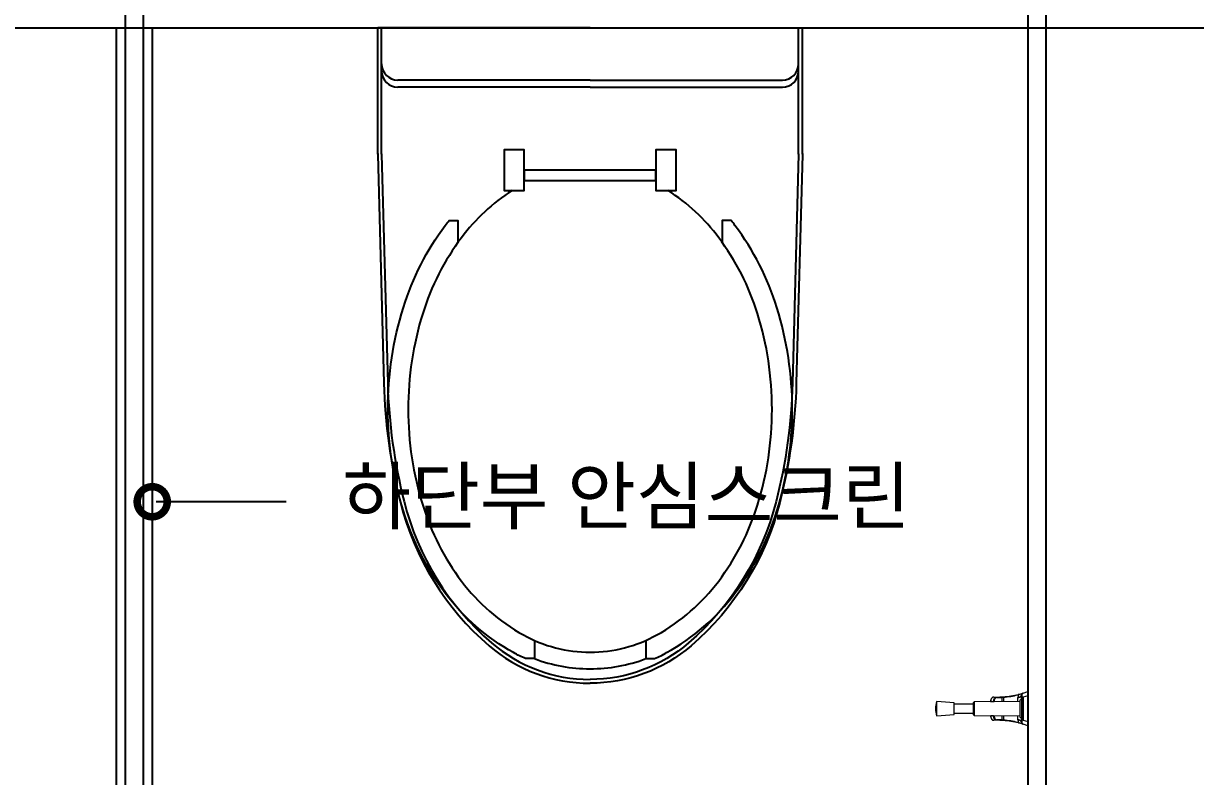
# Model space of a CAD drawing. Extents: x -255 to 8105, y -176 to 5714.
# Drawn here: x 3160 to 3809, y 3186 to 3603 of the extents above; entities that cross this region are included whole.
import ezdxf
from ezdxf.enums import TextEntityAlignment as Align

# ---------------------------------------------------------------- set-up
doc = ezdxf.new("R2010")
doc.units = 0
doc.header["$LTSCALE"] = 30
doc.layers.get('0').update_dxf_attribs({"linetype": 'CONTINUOUS'})
for name, color, linetype in [('0_toilet', 6, 'CONTINUOUS'), ('문자', 3, 'CONTINUOUS'), ('부자재', 4, 'CONTINUOUS'), ('옷걸이', 4, 'CONTINUOUS'), ('치수', 1, 'CONTINUOUS'), ('해치', 8, 'CONTINUOUS')]:
    doc.layers.add(name, color=color, linetype=linetype)
doc.styles.add('돋움', font='malgun.ttf')

# ---------------------------------------------------------------- blocks, each defined once
blk = doc.blocks.new('_DOTSMALL')
at = {"color": 0, "linetype": 'ByBlock', "const_width": 0.5}
blk.add_lwpolyline([(-0.0625, 0, 1), (0.0625, 0, 1)], format="xyb", close=True, dxfattribs=at)
blk = doc.blocks.new('A$C63EC304E')
at = {"layer": '치수', "color": 1, "xscale": 2.5, "yscale": 2.5, "zscale": 2.5, "rotation": 234.3098741996962}
blk.add_blockref('_DOTSMALL', (0.312, 0.312), dxfattribs=at)
blk = doc.blocks.new('A$C2BC9653E')
at = {"layer": '치수', "xscale": 0.3333333333333333, "yscale": 0.3333333333333333, "zscale": 0.3333333333333333}
blk.add_blockref('A$C63EC304E', (0, 0), dxfattribs=at)
blk = doc.blocks.new('A$C7FC71301')
at = {"layer": '치수', "rotation": 180}
blk.add_blockref('A$C2BC9653E', (0.208, 0.208), dxfattribs=at)
blk = doc.blocks.new('A$C4A20372B')
at = {"layer": '치수'}
blk.add_blockref('A$C7FC71301', (0, 0), dxfattribs=at)
blk = doc.blocks.new('A$C566469F5')
at = {"layer": '치수'}
blk.add_blockref('A$C4A20372B', (0, 0), dxfattribs=at)
blk = doc.blocks.new('A$C7E317CD4')
at = {"layer": '해치', "xscale": 2, "yscale": 2, "zscale": 2}
blk.add_blockref('A$C566469F5', (0, 0), dxfattribs=at)
blk = doc.blocks.new('A$C601D7F27')
at = {"layer": '치수'}
blk.add_blockref('A$C7E317CD4', (0, 0), dxfattribs=at)
blk = doc.blocks.new('UNI-01', base_point=(7634, 7239))
blk.add_line((10355.37, 10839.82), (11855.37, 10839.82))
at = {"color": 2}
for p, q in [((10845.37, 10839.82), (10845.37, 10214.82)), ((10865.37, 10839.82), (10865.37, 10214.82))]:
    blk.add_line(p, q, dxfattribs=at)
at = {"layer": '0_toilet'}
for p, q in [((10850.37, 10939.82), (10850.37, 10214.82)), ((10860.37, 10939.82), (10860.37, 10214.82)), ((11350.32, 10939.82), (11350.32, 10214.82)), ((11360.42, 10214.81), (11360.42, 10939.81))]:
    blk.add_line(p, q, dxfattribs=at)
at = {"layer": '부자재'}
for p, q in [((11107.89, 10839.82), (10990.31, 10839.82)), ((10990.31, 10769.76), (10990.31, 10839.82)), ((10992.41, 10769.76), (10992.41, 10839.82)), ((11107.89, 10839.82), (11225.47, 10839.82)), ((11223.37, 10769.76), (11223.37, 10839.82)), ((11225.47, 10769.76), (11225.47, 10839.82)), ((11107.89, 10810.84), (11001.41, 10810.84)), ((11107.89, 10810.84), (11214.37, 10810.84)), ((11107.89, 10806.89), (11001.41, 10806.89)), ((11107.89, 10806.89), (11214.37, 10806.89))]:
    blk.add_line(p, q, dxfattribs=at)
for points in [[(10990.31, 10770.1, 0.012538), (10990.31, 10769.71), (10993.7, 10642.96, 0.055395), (11002.83, 10576.91, 0.154276), (11051.94, 10497.57, 0.179504), (11107.89, 10476.82, 0.179504)], [(10992.41, 10770.05, 0.012538), (10992.41, 10769.77), (10995.8, 10643.01, 0.055395), (11004.87, 10577.43, 0.154276), (11053.31, 10499.17, 0.179504), (11107.89, 10478.92, 0.179504)], [(11225.47, 10770.1, -0.012538), (11225.47, 10769.71), (11222.09, 10642.96, -0.055395), (11212.96, 10576.91, -0.154276), (11163.85, 10497.57, -0.179504), (11107.89, 10476.82, -0.179504)], [(11223.38, 10770.05, -0.012538), (11223.37, 10769.77), (11219.99, 10643.01, -0.055395), (11210.92, 10577.43, -0.154276), (11162.48, 10499.17, -0.179504), (11107.89, 10478.92, -0.179504)], [(11064.7, 10749.7, 0.089162), (11036.65, 10723.57, 0.085733), (11015.18, 10681.51, 0.075373), (11007.14, 10628.48, 0.075373), (11015.18, 10575.46, 0.085733), (11036.65, 10533.4, 0.106084), (11070.93, 10503.55, 0.126931), (11107.89, 10494.01, 0.126931), (11144.86, 10503.55, 0.106084), (11179.14, 10533.4, 0.085733), (11200.61, 10575.46, 0.075373), (11208.65, 10628.48, 0.075373), (11200.61, 10681.51, 0.085733), (11179.14, 10723.57, 0.089162), (11151.09, 10749.7)], [(11077.04, 10500.52), (11077.04, 10490.41), (11072.14, 10490.41, -0.021185), (11065.5, 10493.73, -0.106084), (11027.67, 10526.67, -0.085733), (11004.46, 10572.13, -0.075373), (10995.92, 10628.48, -0.075373), (11004.46, 10684.83, -0.085733), (11027.67, 10730.3, -0.007337), (11029.82, 10733.08), (11034.71, 10733.08), (11034.71, 10720.92)], [(11138.75, 10500.52), (11138.75, 10490.41), (11143.64, 10490.41, 0.021185), (11150.29, 10493.73, 0.106084), (11188.12, 10526.67, 0.085733), (11211.33, 10572.13, 0.075373), (11219.87, 10628.48, 0.075373), (11211.33, 10684.83, 0.085733), (11188.12, 10730.3, 0.007337), (11185.97, 10733.08), (11181.08, 10733.08), (11181.08, 10720.92)], [(11077.04, 10490.41, 0.090214), (11107.89, 10484.8, 0.090214), (11138.75, 10490.41, 0.106084)]]:
    blk.add_lwpolyline(points, format="xyb", dxfattribs=at)
blk.add_lwpolyline([(11071.43, 10760.92), (11071.43, 10772.14), (11060.21, 10772.14), (11060.21, 10749.7), (11071.43, 10749.7), (11071.43, 10760.92), (11071.43, 10755.31), (11144.36, 10755.31), (11144.36, 10760.92), (11144.36, 10749.7), (11155.58, 10749.7), (11155.58, 10772.14), (11144.36, 10772.14), (11144.36, 10760.92), (11071.43, 10760.92), (11071.43, 10772.14)], dxfattribs=at)
for centre, start, end in [((11001.41, 10819.84), 180, 270), ((11001.41, 10815.89), 180, 270), ((11214.37, 10819.84), 270, 0), ((11214.37, 10815.89), 270, 0)]:
    blk.add_arc(centre, 9, start, end, dxfattribs=at)
at = {"layer": '옷걸이', "lineweight": 15}
for p, q in [((11347.74, 10471.37), (11347.75, 10471.37)), ((11347.75, 10471.37), (11350.32, 10472.21)), ((11347.75, 10471.37), (11347.75, 10471.37)), ((11350.32, 10472.21), (11350.32, 10469.84)), ((11309.47, 10465.96), (11299.97, 10466.71)), ((11299.97, 10458.71), (11299.97, 10466.71)), ((11309.47, 10459.46), (11309.47, 10465.96)), ((11320.32, 10465.21), (11309.47, 10465.21)), ((11320.32, 10462.71), (11320.32, 10466.21)), ((11345.82, 10466.68), (11320.57, 10466.46)), ((11320.57, 10466.46), (11320.57, 10458.96)), ((11329.73, 10467.23), (11329.69, 10466.9)), ((11329.69, 10466.9), (11329.69, 10466.64)), ((11329.69, 10466.64), (11329.69, 10466.54)), ((11329.69, 10466.64), (11329.78, 10466.64)), ((11329.8, 10467.55), (11329.73, 10467.23)), ((11329.82, 10467.23), (11329.78, 10466.73)), ((11329.78, 10466.73), (11329.78, 10466.64)), ((11329.78, 10466.64), (11329.78, 10466.54)), ((11329.9, 10467.86), (11329.8, 10467.55)), ((11329.91, 10467.63), (11329.82, 10467.23)), ((11330.02, 10468.14), (11329.9, 10467.86)), ((11330.03, 10468), (11329.91, 10467.63)), ((11330.17, 10468.39), (11330.02, 10468.14)), ((11330.2, 10468.33), (11330.03, 10468)), ((11330.33, 10468.62), (11330.17, 10468.39)), ((11330.4, 10468.62), (11330.2, 10468.33)), ((11330.52, 10468.8), (11330.33, 10468.62)), ((11330.63, 10468.85), (11330.4, 10468.62)), ((11330.72, 10468.95), (11330.52, 10468.8)), ((11330.87, 10469.01), (11330.63, 10468.85)), ((11330.94, 10469.06), (11330.72, 10468.95)), ((11331.14, 10469.11), (11330.87, 10469.01)), ((11331.16, 10469.12), (11330.94, 10469.06)), ((11331.41, 10469.14), (11331.14, 10469.11)), ((11331.39, 10469.14), (11331.16, 10469.12)), ((11331.31, 10466.63), (11331.33, 10467.05)), ((11331.31, 10466.63), (11331.66, 10466.63)), ((11331.31, 10466.56), (11331.31, 10466.63)), ((11331.33, 10467.05), (11331.4, 10467.46)), ((11331.4, 10469.14), (11331.39, 10469.14)), ((11331.4, 10467.46), (11331.51, 10467.84)), ((11331.51, 10467.84), (11331.66, 10468.19)), ((11331.66, 10468.19), (11331.84, 10468.5)), ((11331.68, 10467.01), (11331.66, 10466.63)), ((11331.66, 10466.63), (11331.66, 10466.56)), ((11331.74, 10467.38), (11331.68, 10467.01)), ((11331.84, 10467.72), (11331.74, 10467.38)), ((11331.84, 10468.5), (11332.06, 10468.75)), ((11331.98, 10468.04), (11331.84, 10467.72)), ((11332.14, 10468.31), (11331.98, 10468.04)), ((11332.06, 10468.75), (11332.3, 10468.94)), ((11332.34, 10468.54), (11332.14, 10468.31)), ((11332.3, 10468.94), (11332.56, 10469.07)), ((11332.56, 10468.71), (11332.34, 10468.54)), ((11332.56, 10469.07), (11332.91, 10469.13)), ((11332.79, 10468.83), (11332.56, 10468.71)), ((11333.1, 10468.88), (11332.79, 10468.83)), ((11336.02, 10466.6), (11336.02, 10468.98)), ((11336.77, 10469.3), (11336.77, 10469.29)), ((11336.77, 10469.29), (11336.77, 10469.28)), ((11336.77, 10469.28), (11336.77, 10469.26)), ((11336.77, 10469.26), (11336.77, 10469.23)), ((11336.77, 10469.23), (11336.77, 10469.19)), ((11336.77, 10469.19), (11336.78, 10469.15)), ((11336.78, 10469.15), (11336.78, 10469.1)), ((11336.78, 10469.1), (11336.79, 10469.05)), ((11336.79, 10469.05), (11336.79, 10466.6)), ((11344.54, 10466.96), (11344.53, 10466.67)), ((11344.61, 10468.54), (11344.54, 10466.96)), ((11344.89, 10468.97), (11345.45, 10469.03)), ((11344.91, 10470.41), (11344.91, 10468.97)), ((11344.93, 10470.41), (11344.93, 10468.97)), ((11345.82, 10467.49), (11345.82, 10457.94)), ((11346.86, 10468.46), (11346.9, 10468.74)), ((11346.9, 10468.74), (11346.94, 10468.92)), ((11346.94, 10468.92), (11346.97, 10468.93)), ((11346.99, 10470.49), (11346.95, 10470.38)), ((11346.96, 10470.43), (11346.95, 10470.38)), ((11347.03, 10470.41), (11346.95, 10470.38)), ((11346.99, 10470.54), (11346.96, 10470.45)), ((11346.96, 10470.45), (11346.96, 10470.43)), ((11346.97, 10468.93), (11347, 10468.76)), ((11347, 10468.76), (11347.02, 10468.43)), ((11347.02, 10468.43), (11347.03, 10467.96)), ((11347.06, 10470.42), (11347.03, 10470.41)), ((11347.06, 10470.42), (11347.06, 10470.42)), ((11347.06, 10470.42), (11347.06, 10455.01)), ((11347.08, 10456.43), (11347.08, 10469)), ((11347.77, 10469), (11347.08, 10469)), ((11350.32, 10469.84), (11347.77, 10469)), ((11347.77, 10469), (11347.77, 10456.43)), ((11350.32, 10469.84), (11350.32, 10455.59)), ((11299.97, 10458.71), (11309.47, 10459.46)), ((11309.47, 10460.21), (11320.32, 10460.21)), ((11320.32, 10459.21), (11320.32, 10462.71)), ((11320.57, 10458.96), (11345.82, 10458.74)), ((11329.69, 10458.89), (11329.69, 10458.78)), ((11329.69, 10458.78), (11329.78, 10458.78)), ((11329.69, 10458.78), (11329.69, 10458.73)), ((11329.69, 10458.73), (11329.71, 10458.4)), ((11329.71, 10458.4), (11329.76, 10458.07)), ((11329.76, 10458.07), (11329.83, 10457.76)), ((11329.78, 10458.88), (11329.78, 10458.78)), ((11329.78, 10458.78), (11329.8, 10458.37)), ((11329.8, 10458.37), (11329.87, 10457.96)), ((11329.87, 10457.96), (11329.98, 10457.57)), ((11331.31, 10458.8), (11331.31, 10458.87)), ((11331.31, 10458.8), (11331.66, 10458.8)), ((11331.34, 10458.26), (11331.31, 10458.8)), ((11331.42, 10457.86), (11331.34, 10458.26)), ((11331.55, 10457.48), (11331.42, 10457.86)), ((11331.66, 10458.87), (11331.66, 10458.8)), ((11331.66, 10458.8), (11331.69, 10458.31)), ((11331.69, 10458.31), (11331.77, 10457.95)), ((11331.77, 10457.95), (11331.88, 10457.61)), ((11336.02, 10456.45), (11336.02, 10458.83)), ((11336.79, 10458.82), (11336.79, 10456.38)), ((11344.53, 10458.76), (11344.55, 10458.15)), ((11344.55, 10458.15), (11344.61, 10456.89)), ((11329.83, 10457.76), (11329.94, 10457.46)), ((11329.94, 10457.46), (11330.07, 10457.18)), ((11329.98, 10457.57), (11330.13, 10457.22)), ((11330.07, 10457.18), (11330.23, 10456.94)), ((11330.13, 10457.22), (11330.32, 10456.92)), ((11330.23, 10456.94), (11330.41, 10456.72)), ((11330.32, 10456.92), (11330.53, 10456.66)), ((11330.41, 10456.72), (11330.62, 10456.55)), ((11330.53, 10456.66), (11330.77, 10456.47)), ((11330.62, 10456.55), (11330.83, 10456.42)), ((11330.77, 10456.47), (11331.03, 10456.35)), ((11330.83, 10456.42), (11331.06, 10456.33)), ((11331.03, 10456.35), (11331.35, 10456.29)), ((11331.06, 10456.33), (11331.3, 10456.29)), ((11331.3, 10456.29), (11331.33, 10456.29)), ((11331.35, 10456.29), (11331.41, 10456.28)), ((11331.71, 10457.14), (11331.55, 10457.48)), ((11331.9, 10456.85), (11331.71, 10457.14)), ((11331.88, 10457.61), (11332.02, 10457.31)), ((11332.13, 10456.61), (11331.9, 10456.85)), ((11332.02, 10457.31), (11332.2, 10457.05)), ((11332.37, 10456.44), (11332.13, 10456.61)), ((11332.2, 10457.05), (11332.4, 10456.83)), ((11332.64, 10456.33), (11332.37, 10456.44)), ((11332.4, 10456.83), (11332.62, 10456.68)), ((11332.62, 10456.68), (11332.86, 10456.58)), ((11332.91, 10456.3), (11332.64, 10456.33)), ((11332.86, 10456.58), (11333.1, 10456.55)), ((11336.77, 10456.24), (11336.78, 10456.28)), ((11336.77, 10456.2), (11336.77, 10456.24)), ((11336.77, 10456.17), (11336.77, 10456.2)), ((11336.77, 10456.15), (11336.77, 10456.17)), ((11336.77, 10456.13), (11336.77, 10456.15)), ((11336.77, 10456.13), (11336.77, 10456.13)), ((11336.78, 10456.33), (11336.79, 10456.38)), ((11336.78, 10456.28), (11336.78, 10456.33)), ((11345.47, 10456.39), (11344.89, 10456.46)), ((11344.91, 10456.46), (11344.91, 10455.02)), ((11344.92, 10455.02), (11344.92, 10455.02)), ((11344.92, 10455.02), (11344.93, 10455.02)), ((11344.93, 10456.45), (11344.93, 10455.02)), ((11345.12, 10454.78), (11345.11, 10454.78)), ((11345.11, 10454.78), (11345.11, 10454.78)), ((11346.87, 10456.86), (11346.86, 10456.98)), ((11346.92, 10456.58), (11346.87, 10456.86)), ((11346.95, 10456.48), (11346.92, 10456.58)), ((11346.98, 10456.56), (11346.95, 10456.48)), ((11346.95, 10455.04), (11346.99, 10454.93)), ((11346.95, 10455.04), (11347.03, 10455.02)), ((11346.96, 10455), (11346.95, 10455.04)), ((11346.96, 10454.98), (11346.96, 10455)), ((11346.96, 10454.98), (11346.98, 10454.92)), ((11347.01, 10456.81), (11346.98, 10456.56)), ((11346.98, 10454.92), (11346.99, 10454.88)), ((11347.03, 10457.22), (11347.01, 10456.81)), ((11347.03, 10455.02), (11347.06, 10455.01)), ((11347.06, 10455.01), (11347.06, 10455.01)), ((11347.77, 10456.43), (11347.08, 10456.43)), ((11347.75, 10454.06), (11347.74, 10454.06)), ((11350.32, 10453.21), (11347.75, 10454.06)), ((11347.75, 10454.06), (11347.75, 10454.06)), ((11347.77, 10456.43), (11350.32, 10455.59)), ((11350.32, 10455.59), (11350.32, 10453.21))]:
    blk.add_line(p, q, dxfattribs=at)
for centre, radius, start, end in [((11332.76, 10520.09), 51.15, 283.75841, 286.46904), ((11332.82, 10520.88), 51.71, 283.74931, 286.75644), ((11348.13, 10470.27), 1.16, 109.29372, 169.39421), ((11348.06, 10470.42), 1, 108.19187, 180.00628), ((11310.26, 10462.71), 11.04, 158.76069, 201.23931), ((11320.57, 10466.21), 0.25, 90.5, 180), ((11330.94, 10521.9), 55.27, 268.79267, 270.38109), ((11332.55, 10521.9), 52.77, 268.76311, 270.39042), ((11332.55, 10521.9), 52.77, 270.39042, 273.54893), ((11332.87, 10468.91), 0.227, 353.60797, 81.79126), ((11332.74, 10521.9), 53.02, 270.39042, 273.54893), ((11332.55, 10521.89), 52.76, 273.54888, 274.58645), ((11335.79, 10469), 0.23, 354.81124, 84.54256), ((11333.39, 10502.96), 34.08, 274.43326, 275.72635), ((11332.55, 10521.9), 52.77, 274.5864, 283.76829), ((11332.55, 10521.9), 53.02, 274.5864, 283.49029), ((11345, 10468.61), 0.4, 122.00917, 187.80826), ((11344.87, 10468.58), 0.271, 148.63439, 187.60531), ((11344.78, 10470.96), 2.24, 266.39085, 345.18943), ((11344.89, 10468.72), 0.248, 90.27695, 180.4119), ((11345.16, 10470.4), 0.25, 103.76166, 179.45314), ((11345.18, 10470.41), 0.247, 104.08418, 180.74148), ((11345.19, 10470.82), 1.8, 276.78644, 348.2605), ((11345.49, 10468.89), 1.44, 283.11861, 345.96551), ((10945.94, 10462.84), 401.13, 359.19679, 0.73159), ((11320.57, 10459.21), 0.25, 180, 269.5), ((11330.94, 10403.53), 55.27, 89.61891, 91.20733), ((11345.49, 10456.55), 1.43, 14.10574, 76.92454), ((11332.55, 10403.53), 52.77, 89.60958, 91.23689), ((11332.87, 10456.52), 0.227, 278.20874, 6.39203), ((11332.55, 10403.53), 52.77, 86.45107, 89.60958), ((11332.74, 10403.53), 53.02, 86.45107, 89.60958), ((11335.79, 10456.42), 0.23, 275.45744, 5.18876), ((11332.55, 10403.53), 52.77, 85.41362, 86.45105), ((11333.39, 10422.47), 34.07, 84.27357, 85.56682), ((11332.55, 10403.53), 52.77, 76.23171, 85.4136), ((11332.55, 10403.53), 53.02, 76.50971, 85.4136), ((11344.97, 10456.81), 0.376, 169.93932, 240.54556), ((11344.91, 10456.86), 0.307, 174.77864, 208.98165), ((11344.78, 10454.47), 2.24, 14.82654, 93.59318), ((11344.89, 10456.71), 0.248, 179.5881, 269.72305), ((11345.16, 10455.02), 0.25, 180.27283, 256.23947), ((11345.18, 10455.02), 0.247, 179.25852, 255.91582), ((11332.72, 10405.17), 51.33, 73.52264, 76.23766), ((11332.89, 10404.78), 51.47, 73.23764, 76.25768), ((11345.19, 10454.6), 1.81, 12.06066, 82.51429), ((11348.13, 10455.16), 1.17, 191.39698, 250.6752), ((11348.06, 10455.01), 1, 179.99372, 251.80813)]:
    blk.add_arc(centre, radius, start, end, dxfattribs=at)
at = {"layer": '치수'}
blk.add_line((10939.49, 10577.26), (10867.54, 10577.25), dxfattribs=at)
at = {"layer": '치수', "xscale": -20, "yscale": 20, "zscale": 20}
blk.add_blockref('A$C601D7F27', (10869.54, 10573.14), dxfattribs=at)
at = {"layer": '문자', "style": '돋움'}
blk.add_text('하단부 안심스크린', height=30.337, dxfattribs=at).set_placement((11128.09, 10580.82), align=Align.MIDDLE)

msp = doc.modelspace()

# ---------------------------------------------------------------- block references
msp.add_blockref('UNI-01', (0, 0))

doc.saveas('drawing.dxf')
